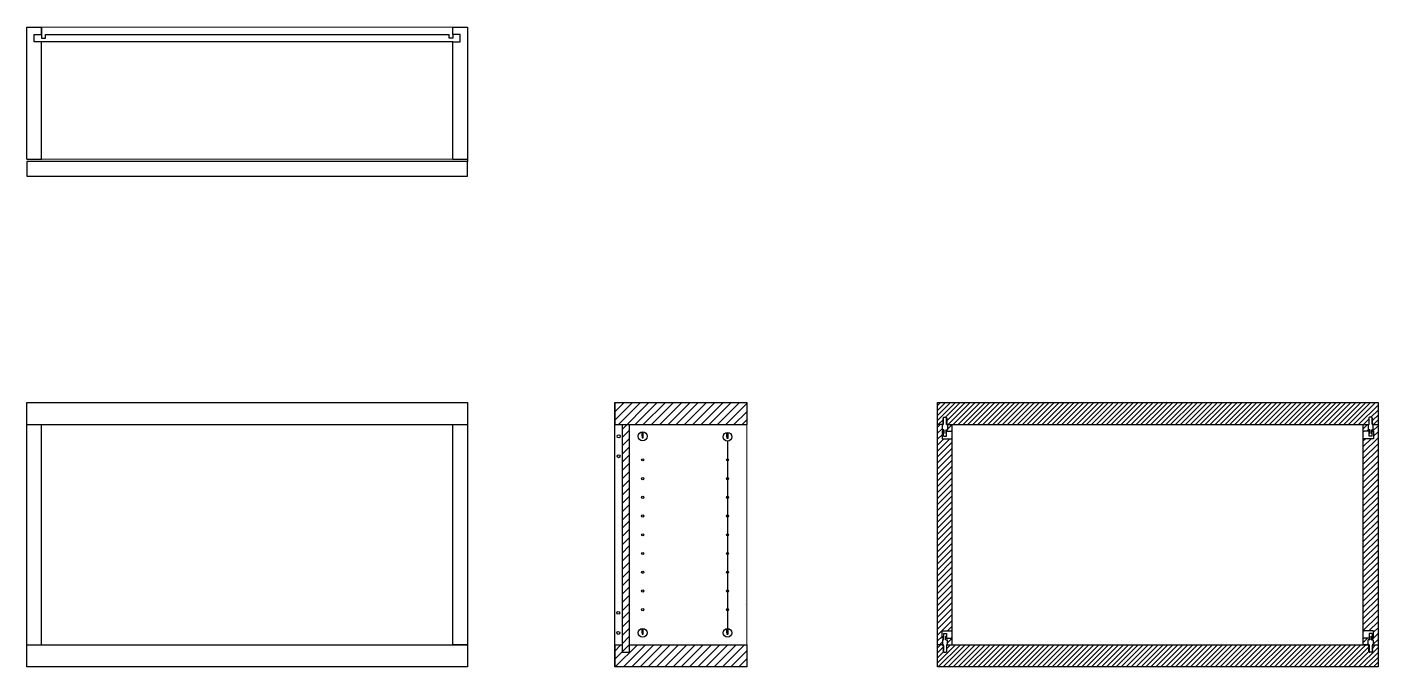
# Model space of a CAD drawing. Header units: millimetres. Extents: x 162 to 1697, y -125 to 545.
# Drawn here: x 604.5 to 788.6, y 266 to 353.1 of the extents above; entities that cross this region are included whole.
import ezdxf

# ---------------------------------------------------------------- set-up
doc = ezdxf.new("R2010")
doc.units = ezdxf.units.MM
doc.layers.get('0').update_dxf_attribs({"color": 255})
doc.layers.add('A-FURN', color=8, linetype='Continuous', lineweight=18)
for name, color, linetype in [("costruzione sez cc'", 161, 'Continuous'), ('GIUNZIONI', 2, 'Continuous'), ('VITI', 2, 'Continuous')]:
    doc.layers.add(name, color=color, linetype=linetype)

msp = doc.modelspace()

# ---------------------------------------------------------------- hatches: boundary and pattern name
h = msp.add_hatch()
h.set_pattern_fill('ANSI31', color=8, scale=0.25)
h.paths.add_polyline_path([(702.6, 301.97), (684.6, 301.97), (684.6, 298.97), (702.6, 298.97)])
h.paths.add_polyline_path([(702.6, 268.97), (686.6, 268.97), (686.6, 267.97), (685.6, 267.97), (685.6, 268.97), (684.6, 268.97), (684.6, 265.97), (702.6, 265.97)])
h.paths.add_polyline_path([(686.6, 298.97), (685.6, 298.97), (685.6, 267.97), (686.6, 267.97), (686.6, 268.97)])
at = {"transparency": 33554687}
h = msp.add_hatch(dxfattribs=at)
h.set_pattern_fill('ANSI31', color=8, scale=0.15)
edge = h.paths.add_edge_path()
edge.add_line((788.58, 301.97), (728.58, 301.97))
edge.add_line((728.58, 301.97), (728.58, 298.97))
edge.add_line((728.58, 298.97), (729.27, 298.97))
edge.add_line((729.27, 298.97), (729.38, 299.02))
edge.add_line((729.38, 299.02), (729.38, 299.07))
edge.add_line((729.38, 299.07), (729.28, 299.07))
edge.add_line((729.28, 299.07), (729.38, 299.12))
edge.add_line((729.38, 299.12), (729.38, 299.16))
edge.add_line((729.38, 299.16), (729.28, 299.17))
edge.add_line((729.28, 299.17), (729.38, 299.21))
edge.add_line((729.38, 299.21), (729.38, 299.26))
edge.add_line((729.38, 299.26), (729.28, 299.26))
edge.add_line((729.28, 299.26), (729.38, 299.31))
edge.add_line((729.38, 299.31), (729.38, 299.36))
edge.add_line((729.38, 299.36), (729.28, 299.36))
edge.add_line((729.28, 299.36), (729.38, 299.41))
edge.add_line((729.38, 299.41), (729.38, 299.46))
edge.add_line((729.38, 299.46), (729.28, 299.46))
edge.add_line((729.28, 299.46), (729.38, 299.51))
edge.add_line((729.38, 299.51), (729.38, 299.56))
edge.add_line((729.38, 299.56), (729.28, 299.56))
edge.add_line((729.28, 299.56), (729.38, 299.61))
edge.add_line((729.38, 299.61), (729.38, 299.66))
edge.add_line((729.38, 299.66), (729.28, 299.66))
edge.add_line((729.28, 299.66), (729.38, 299.71))
edge.add_line((729.38, 299.71), (729.38, 299.75))
edge.add_line((729.38, 299.75), (729.28, 299.75))
edge.add_line((729.28, 299.75), (729.38, 299.8))
edge.add_line((729.38, 299.8), (729.38, 299.95))
edge.add_spline(control_points=[(729.38, 299.92), (729.38, 299.94), (729.4, 299.97), (729.43, 299.97)], knot_values=[0, 0, 0, 0, 0.068355, 0.068355, 0.068355, 0.068355], degree=3, periodic=0)
edge.add_line((729.43, 299.97), (729.75, 299.97))
edge.add_spline(control_points=[(729.73, 299.97), (729.75, 299.97), (729.78, 299.94), (729.78, 299.92)], knot_values=[0, 0, 0, 0, 0.068355, 0.068355, 0.068355, 0.068355], degree=3, periodic=0)
edge.add_line((729.8, 299.87), (729.88, 299.87))
edge.add_line((729.88, 299.87), (729.78, 299.82))
edge.add_line((729.78, 299.82), (729.78, 299.78))
edge.add_line((729.78, 299.78), (729.88, 299.77))
edge.add_line((729.88, 299.77), (729.78, 299.73))
edge.add_line((729.78, 299.73), (729.78, 299.68))
edge.add_line((729.78, 299.68), (729.88, 299.68))
edge.add_line((729.88, 299.68), (729.78, 299.63))
edge.add_line((729.78, 299.63), (729.78, 299.58))
edge.add_line((729.78, 299.58), (729.88, 299.58))
edge.add_line((729.88, 299.58), (729.86, 299.57))
edge.add_line((729.86, 299.57), (729.78, 299.48))
edge.add_line((729.78, 299.48), (729.78, 299.48))
edge.add_line((729.78, 299.48), (729.88, 299.48))
edge.add_line((729.88, 299.48), (729.78, 299.43))
edge.add_line((729.78, 299.43), (729.78, 299.38))
edge.add_line((729.78, 299.38), (729.88, 299.38))
edge.add_line((729.88, 299.38), (729.78, 299.33))
edge.add_line((729.78, 299.33), (729.78, 299.29))
edge.add_line((729.78, 299.29), (729.88, 299.28))
edge.add_line((729.88, 299.28), (729.78, 299.24))
edge.add_line((729.78, 299.24), (729.78, 299.19))
edge.add_line((729.78, 299.19), (729.88, 299.18))
edge.add_line((729.88, 299.18), (729.78, 299.14))
edge.add_line((729.78, 299.14), (729.78, 299.09))
edge.add_line((729.78, 299.09), (729.88, 299.09))
edge.add_line((729.88, 299.09), (729.78, 299.04))
edge.add_line((729.78, 299.04), (729.78, 298.97))
edge.add_line((729.78, 298.97), (729.96, 298.97))
edge.add_line((729.96, 298.97), (730.56, 298.97))
edge.add_line((730.56, 298.97), (787.2, 298.97))
edge.add_line((787.2, 298.97), (787.38, 298.97))
edge.add_line((787.38, 298.97), (787.38, 299.04))
edge.add_line((787.38, 299.04), (787.28, 299.09))
edge.add_line((787.28, 299.09), (787.38, 299.09))
edge.add_line((787.38, 299.09), (787.38, 299.14))
edge.add_line((787.38, 299.14), (787.28, 299.18))
edge.add_line((787.28, 299.18), (787.38, 299.19))
edge.add_line((787.38, 299.19), (787.38, 299.24))
edge.add_line((787.38, 299.24), (787.28, 299.28))
edge.add_line((787.28, 299.28), (787.38, 299.29))
edge.add_line((787.38, 299.29), (787.38, 299.33))
edge.add_line((787.38, 299.33), (787.28, 299.38))
edge.add_line((787.28, 299.38), (787.38, 299.38))
edge.add_line((787.38, 299.38), (787.38, 299.43))
edge.add_line((787.38, 299.43), (787.28, 299.48))
edge.add_line((787.28, 299.48), (787.38, 299.48))
edge.add_line((787.38, 299.48), (787.38, 299.53))
edge.add_line((787.38, 299.53), (787.28, 299.58))
edge.add_line((787.28, 299.58), (787.38, 299.58))
edge.add_line((787.38, 299.58), (787.38, 299.63))
edge.add_line((787.38, 299.63), (787.28, 299.68))
edge.add_line((787.28, 299.68), (787.38, 299.68))
edge.add_line((787.38, 299.68), (787.38, 299.73))
edge.add_line((787.38, 299.73), (787.28, 299.77))
edge.add_line((787.28, 299.77), (787.38, 299.78))
edge.add_line((787.38, 299.78), (787.38, 299.82))
edge.add_line((787.38, 299.82), (787.28, 299.87))
edge.add_line((787.28, 299.87), (787.38, 299.87))
edge.add_line((787.38, 299.87), (787.38, 299.95))
edge.add_spline(control_points=[(787.38, 299.92), (787.38, 299.94), (787.4, 299.97), (787.43, 299.97)], knot_values=[0, 0, 0, 0, 0.068355, 0.068355, 0.068355, 0.068355], degree=3, periodic=0)
edge.add_line((787.43, 299.97), (787.75, 299.97))
edge.add_spline(control_points=[(787.73, 299.97), (787.75, 299.97), (787.78, 299.94), (787.78, 299.92)], knot_values=[0, 0, 0, 0, 0.068355, 0.068355, 0.068355, 0.068355], degree=3, periodic=0)
edge.add_line((787.78, 299.92), (787.78, 299.8))
edge.add_line((787.78, 299.8), (787.88, 299.75))
edge.add_line((787.88, 299.75), (787.78, 299.75))
edge.add_line((787.78, 299.75), (787.78, 299.71))
edge.add_line((787.78, 299.71), (787.88, 299.66))
edge.add_line((787.88, 299.66), (787.78, 299.66))
edge.add_line((787.78, 299.66), (787.78, 299.61))
edge.add_line((787.78, 299.61), (787.88, 299.56))
edge.add_line((787.88, 299.56), (787.84, 299.56))
edge.add_line((787.84, 299.56), (787.79, 299.5))
edge.add_line((787.79, 299.5), (787.88, 299.46))
edge.add_line((787.88, 299.46), (787.78, 299.46))
edge.add_line((787.78, 299.46), (787.78, 299.41))
edge.add_line((787.78, 299.41), (787.88, 299.36))
edge.add_line((787.88, 299.36), (787.78, 299.36))
edge.add_line((787.78, 299.36), (787.78, 299.31))
edge.add_line((787.78, 299.31), (787.88, 299.26))
edge.add_line((787.88, 299.26), (787.78, 299.26))
edge.add_line((787.78, 299.26), (787.78, 299.21))
edge.add_line((787.78, 299.21), (787.88, 299.17))
edge.add_line((787.88, 299.17), (787.78, 299.16))
edge.add_line((787.78, 299.16), (787.78, 299.12))
edge.add_line((787.78, 299.12), (787.88, 299.07))
edge.add_line((787.88, 299.07), (787.78, 299.07))
edge.add_line((787.78, 299.07), (787.78, 299.02))
edge.add_line((787.78, 299.02), (787.88, 298.97))
edge.add_line((787.88, 298.97), (787.96, 298.97))
edge.add_line((787.96, 298.97), (788.58, 298.97))
edge.add_line((788.58, 298.97), (788.58, 301.97))
edge = h.paths.add_edge_path()
edge.add_line((788.58, 268.97), (787.88, 268.97))
edge.add_line((787.88, 268.97), (787.78, 268.92))
edge.add_line((787.78, 268.92), (787.78, 268.87))
edge.add_line((787.78, 268.87), (787.88, 268.87))
edge.add_line((787.88, 268.87), (787.78, 268.82))
edge.add_line((787.78, 268.82), (787.78, 268.77))
edge.add_line((787.78, 268.77), (787.88, 268.77))
edge.add_line((787.88, 268.77), (787.78, 268.72))
edge.add_line((787.78, 268.72), (787.78, 268.67))
edge.add_line((787.78, 268.67), (787.88, 268.67))
edge.add_line((787.88, 268.67), (787.78, 268.62))
edge.add_line((787.78, 268.62), (787.78, 268.58))
edge.add_line((787.78, 268.58), (787.88, 268.57))
edge.add_line((787.88, 268.57), (787.78, 268.53))
edge.add_line((787.78, 268.53), (787.78, 268.48))
edge.add_line((787.78, 268.48), (787.88, 268.48))
edge.add_line((787.88, 268.48), (787.78, 268.43))
edge.add_line((787.78, 268.43), (787.78, 268.38))
edge.add_line((787.78, 268.38), (787.88, 268.38))
edge.add_line((787.88, 268.38), (787.78, 268.33))
edge.add_line((787.78, 268.33), (787.78, 268.28))
edge.add_line((787.78, 268.28), (787.88, 268.28))
edge.add_line((787.88, 268.28), (787.78, 268.23))
edge.add_line((787.78, 268.23), (787.78, 268.18))
edge.add_line((787.78, 268.18), (787.88, 268.18))
edge.add_line((787.88, 268.18), (787.78, 268.13))
edge.add_line((787.78, 268.13), (787.78, 267.99))
edge.add_spline(control_points=[(787.78, 268.01), (787.78, 267.99), (787.75, 267.97), (787.73, 267.97)], knot_values=[0, 0, 0, 0, 0.068355, 0.068355, 0.068355, 0.068355], degree=3, periodic=0)
edge.add_line((787.73, 267.97), (787.4, 267.97))
edge.add_spline(control_points=[(787.43, 267.97), (787.4, 267.97), (787.38, 267.99), (787.38, 268.01)], knot_values=[0, 0, 0, 0, 0.068355, 0.068355, 0.068355, 0.068355], degree=3, periodic=0)
edge.add_line((787.35, 268.06), (787.28, 268.06))
edge.add_line((787.28, 268.06), (787.38, 268.11))
edge.add_line((787.38, 268.11), (787.38, 268.16))
edge.add_line((787.38, 268.16), (787.28, 268.16))
edge.add_line((787.28, 268.16), (787.38, 268.21))
edge.add_line((787.38, 268.21), (787.38, 268.26))
edge.add_line((787.38, 268.26), (787.28, 268.26))
edge.add_line((787.28, 268.26), (787.38, 268.31))
edge.add_line((787.38, 268.31), (787.38, 268.36))
edge.add_line((787.38, 268.36), (787.28, 268.36))
edge.add_line((787.28, 268.36), (787.38, 268.41))
edge.add_line((787.38, 268.41), (787.38, 268.45))
edge.add_line((787.38, 268.45), (787.28, 268.46))
edge.add_line((787.28, 268.46), (787.38, 268.5))
edge.add_line((787.38, 268.5), (787.38, 268.55))
edge.add_line((787.38, 268.55), (787.28, 268.55))
edge.add_line((787.28, 268.55), (787.38, 268.6))
edge.add_line((787.38, 268.6), (787.38, 268.65))
edge.add_line((787.38, 268.65), (787.28, 268.65))
edge.add_line((787.28, 268.65), (787.38, 268.7))
edge.add_line((787.38, 268.7), (787.38, 268.75))
edge.add_line((787.38, 268.75), (787.28, 268.75))
edge.add_line((787.28, 268.75), (787.38, 268.8))
edge.add_line((787.38, 268.8), (787.38, 268.85))
edge.add_line((787.38, 268.85), (787.28, 268.85))
edge.add_line((787.28, 268.85), (787.38, 268.9))
edge.add_line((787.38, 268.9), (787.38, 268.97))
edge.add_line((787.38, 268.97), (787.2, 268.97))
edge.add_line((787.2, 268.97), (786.58, 268.97))
edge.add_line((786.58, 268.97), (729.96, 268.97))
edge.add_line((729.96, 268.97), (729.93, 268.97))
edge.add_line((729.93, 268.97), (729.78, 268.97))
edge.add_line((729.78, 268.97), (729.78, 268.9))
edge.add_line((729.78, 268.9), (729.88, 268.85))
edge.add_line((729.88, 268.85), (729.78, 268.85))
edge.add_line((729.78, 268.85), (729.78, 268.8))
edge.add_line((729.78, 268.8), (729.88, 268.75))
edge.add_line((729.88, 268.75), (729.78, 268.75))
edge.add_line((729.78, 268.75), (729.78, 268.7))
edge.add_line((729.78, 268.7), (729.88, 268.65))
edge.add_line((729.88, 268.65), (729.78, 268.65))
edge.add_line((729.78, 268.65), (729.78, 268.6))
edge.add_line((729.78, 268.6), (729.88, 268.55))
edge.add_line((729.88, 268.55), (729.78, 268.55))
edge.add_line((729.78, 268.55), (729.78, 268.5))
edge.add_line((729.78, 268.5), (729.88, 268.46))
edge.add_line((729.88, 268.46), (729.78, 268.45))
edge.add_line((729.78, 268.45), (729.78, 268.41))
edge.add_line((729.78, 268.41), (729.88, 268.36))
edge.add_line((729.88, 268.36), (729.78, 268.36))
edge.add_line((729.78, 268.36), (729.78, 268.31))
edge.add_line((729.78, 268.31), (729.88, 268.26))
edge.add_line((729.88, 268.26), (729.78, 268.26))
edge.add_line((729.78, 268.26), (729.78, 268.21))
edge.add_line((729.78, 268.21), (729.88, 268.16))
edge.add_line((729.88, 268.16), (729.78, 268.16))
edge.add_line((729.78, 268.16), (729.78, 268.11))
edge.add_line((729.78, 268.11), (729.88, 268.06))
edge.add_line((729.88, 268.06), (729.78, 268.06))
edge.add_line((729.78, 268.06), (729.78, 267.99))
edge.add_spline(control_points=[(729.78, 268.01), (729.78, 267.99), (729.75, 267.97), (729.73, 267.97)], knot_values=[0, 0, 0, 0, 0.068355, 0.068355, 0.068355, 0.068355], degree=3, periodic=0)
edge.add_line((729.73, 267.97), (729.4, 267.97))
edge.add_spline(control_points=[(729.43, 267.97), (729.4, 267.97), (729.38, 267.99), (729.38, 268.01)], knot_values=[0, 0, 0, 0, 0.068355, 0.068355, 0.068355, 0.068355], degree=3, periodic=0)
edge.add_line((729.38, 268.01), (729.38, 268.13))
edge.add_line((729.38, 268.13), (729.28, 268.18))
edge.add_line((729.28, 268.18), (729.38, 268.18))
edge.add_line((729.38, 268.18), (729.38, 268.23))
edge.add_line((729.38, 268.23), (729.28, 268.28))
edge.add_line((729.28, 268.28), (729.38, 268.28))
edge.add_line((729.38, 268.28), (729.38, 268.33))
edge.add_line((729.38, 268.33), (729.28, 268.38))
edge.add_line((729.28, 268.38), (729.38, 268.38))
edge.add_line((729.38, 268.38), (729.38, 268.43))
edge.add_line((729.38, 268.43), (729.28, 268.48))
edge.add_line((729.28, 268.48), (729.38, 268.48))
edge.add_line((729.38, 268.48), (729.38, 268.53))
edge.add_line((729.38, 268.53), (729.28, 268.57))
edge.add_line((729.28, 268.57), (729.38, 268.58))
edge.add_line((729.38, 268.58), (729.38, 268.62))
edge.add_line((729.38, 268.62), (729.28, 268.67))
edge.add_line((729.28, 268.67), (729.38, 268.67))
edge.add_line((729.38, 268.67), (729.38, 268.72))
edge.add_line((729.38, 268.72), (729.28, 268.77))
edge.add_line((729.28, 268.77), (729.38, 268.77))
edge.add_line((729.38, 268.77), (729.38, 268.82))
edge.add_line((729.38, 268.82), (729.28, 268.87))
edge.add_line((729.28, 268.87), (729.38, 268.87))
edge.add_line((729.38, 268.87), (729.38, 268.92))
edge.add_line((729.38, 268.92), (729.27, 268.97))
edge.add_line((729.27, 268.97), (729.2, 268.97))
edge.add_line((729.2, 268.97), (728.58, 268.97))
edge.add_line((728.58, 268.97), (728.58, 265.97))
edge.add_line((728.58, 265.97), (788.58, 265.97))
edge.add_line((788.58, 265.97), (788.58, 268.97))
h = msp.add_hatch(dxfattribs=at)
h.set_pattern_fill('ANSI31', color=8, scale=0.18)
h.paths.add_polyline_path([(730.58, 297.05), (730.45, 297.05), (729.98, 297.05), (729.18, 297.05), (729.18, 297.18), (729.18, 298.06), (729.45, 298.06), (729.45, 298.27), (729.23, 298.27), (729.23, 298.94), (729.2, 298.94), (729.2, 298.97), (728.58, 298.97), (728.58, 268.97), (729.2, 268.97), (729.2, 269), (729.23, 269.67), (729.45, 269.67), (729.45, 270.15), (729.41, 270.15), (729.37, 270.11), (729.36, 269.87), (729.18, 269.87), (729.18, 270.76), (729.18, 270.88), (729.98, 270.88), (730.45, 270.88), (730.58, 270.88)])
h.paths.add_polyline_path([(788.58, 298.97), (787.96, 298.97), (787.96, 298.94), (787.93, 298.27), (787.7, 298.27), (787.7, 297.78), (787.78, 297.78), (787.79, 298.06), (787.98, 298.06), (787.98, 297.18), (787.98, 297.05), (787.17, 297.05), (786.7, 297.05), (786.58, 297.05), (786.58, 270.88), (786.7, 270.88), (787.17, 270.88), (787.98, 270.88), (787.98, 270.76), (787.98, 269.87), (787.79, 269.87), (787.7, 269.78), (787.7, 269.67), (787.93, 269.67), (787.93, 269), (787.96, 269), (787.96, 268.97), (788.58, 268.97)])
h = msp.add_hatch(dxfattribs=at)
h.set_pattern_fill('ANSI31', color=8, scale=0.18)
h.paths.add_polyline_path([(730.58, 298.97), (730.56, 298.97), (729.96, 298.97), (729.96, 298.94), (729.93, 298.94), (729.93, 298.91), (729.93, 298.27), (729.7, 298.27), (729.7, 297.78), (729.79, 297.78), (729.79, 298.06), (729.86, 298.06), (729.98, 298.06), (730.45, 298.06), (730.58, 298.06)])
h = msp.add_hatch(dxfattribs=at)
h.set_pattern_fill('ANSI31', color=8, scale=0.18)
h.paths.add_polyline_path([(787.23, 298.94), (787.2, 298.94), (787.2, 298.97), (786.58, 298.97), (786.58, 298.06), (786.7, 298.06), (787.18, 298.06), (787.29, 298.06), (787.36, 298.06), (787.36, 297.78), (787.45, 297.78), (787.45, 298.27), (787.23, 298.27)])
h = msp.add_hatch(dxfattribs=at)
h.set_pattern_fill('ANSI31', color=8, scale=0.18)
h.paths.add_polyline_path([(730.58, 269.87), (730.45, 269.87), (729.98, 269.87), (729.86, 269.87), (729.79, 269.87), (729.79, 270.15), (729.7, 270.15), (729.7, 269.67), (729.93, 269.67), (729.93, 269), (729.96, 269), (729.96, 268.97), (730.58, 268.97)])
h = msp.add_hatch(dxfattribs=at)
h.set_pattern_fill('ANSI31', color=8, scale=0.18)
h.paths.add_polyline_path([(787.23, 269.67), (787.45, 269.67), (787.45, 270.15), (787.36, 270.15), (787.36, 269.87), (787.29, 269.87), (787.18, 269.87), (786.7, 269.87), (786.58, 269.87), (786.58, 268.97), (787.2, 268.97), (787.2, 269), (787.23, 269)])

# ---------------------------------------------------------------- linework, layer by layer
for p, q in [((604.52, 335.12), (604.52, 353.12)), ((604.52, 353.12), (606.52, 353.12)), ((605.52, 351.12), (605.52, 352.12)), ((605.52, 352.12), (606.52, 352.12)), ((606.52, 353.12), (606.52, 352.12)), ((606.52, 352.12), (606.52, 353.12)), ((606.52, 352.12), (606.52, 351.62)), ((606.52, 351.62), (607.02, 351.62)), ((607.02, 352.12), (662.02, 352.12)), ((607.02, 351.62), (607.02, 352.12)), ((662.02, 351.62), (662.02, 352.12)), ((662.52, 351.62), (662.02, 351.62)), ((662.52, 353.12), (664.52, 353.12)), ((662.52, 352.12), (662.52, 353.12)), ((663.52, 352.12), (662.52, 352.12)), ((662.52, 352.12), (662.52, 351.62)), ((663.52, 351.12), (663.52, 352.12)), ((664.52, 353.12), (664.52, 335.12)), ((606.52, 351.12), (605.52, 351.12)), ((606.52, 335.12), (606.52, 351.12)), ((662.52, 351.12), (606.52, 351.12)), ((662.52, 335.12), (662.52, 351.12)), ((662.52, 351.12), (663.52, 351.12)), ((604.52, 335.12), (606.52, 335.12)), ((662.52, 335.12), (664.52, 335.12)), ((664.52, 335.12), (664.52, 334.82)), ((664.52, 334.82), (604.52, 334.82)), ((604.52, 334.82), (604.52, 332.82)), ((664.52, 332.82), (664.52, 334.82)), ((604.52, 332.82), (664.52, 332.82)), ((684.6, 265.97), (684.6, 301.97)), ((684.6, 301.97), (702.6, 301.97)), ((684.6, 301.97), (684.6, 298.97)), ((702.6, 301.97), (702.6, 298.97)), ((604.52, 298.97), (664.52, 298.97)), ((606.52, 268.97), (606.52, 298.97)), ((662.52, 268.97), (662.52, 298.97)), ((684.6, 298.97), (702.6, 298.97)), ((685.6, 298.97), (685.6, 267.97)), ((686.6, 267.97), (686.6, 298.97)), ((729.2, 298.97), (728.58, 298.97)), ((729.96, 298.97), (730.56, 298.97)), ((730.56, 298.97), (787.2, 298.97)), ((730.58, 268.97), (730.58, 298.97)), ((786.58, 268.97), (786.58, 298.97)), ((787.96, 298.97), (788.58, 298.97)), ((604.52, 268.97), (664.52, 268.97)), ((664.52, 268.97), (662.52, 268.97)), ((684.6, 268.97), (685.6, 268.97)), ((684.6, 268.97), (684.6, 265.97)), ((686.6, 268.97), (702.6, 268.97)), ((702.6, 268.97), (702.6, 265.97)), ((729.2, 268.97), (728.58, 268.97)), ((729.96, 268.97), (787.2, 268.97)), ((787.2, 268.97), (786.58, 268.97)), ((787.96, 268.97), (788.58, 268.97)), ((685.6, 267.97), (686.6, 267.97)), ((702.6, 265.97), (684.6, 265.97))]:
    msp.add_line(p, q)
at = {"color": 8, "linetype": 'Continuous', "transparency": 33554687}
for p, q in [((729.78, 299.48), (729.86, 299.57)), ((729.91, 298.27), (729.93, 298.29)), ((787.79, 299.5), (787.84, 299.56)), ((787.93, 298.97), (787.93, 298.97)), ((729.37, 270.11), (729.41, 270.15)), ((787.7, 269.78), (787.79, 269.87))]:
    msp.add_line(p, q, dxfattribs=at)
for points in [[(604.52, 265.97), (604.52, 301.97), (664.52, 301.97), (664.52, 265.97), (604.52, 265.97)], [(728.58, 265.97), (728.58, 301.97), (788.58, 301.97), (788.58, 265.97), (728.58, 265.97)]]:
    msp.add_lwpolyline(points)
for centre, radius in [((685.13, 297.38), 0.2), ((685.12, 294.67), 0.2), ((688.4, 294.17), 0.15), ((699.96, 294.17), 0.15), ((688.4, 291.62), 0.15), ((699.96, 291.62), 0.15), ((688.4, 289.07), 0.15), ((699.96, 289.07), 0.15), ((688.4, 286.52), 0.15), ((699.96, 286.52), 0.15), ((688.4, 283.97), 0.15), ((699.96, 283.97), 0.15), ((688.4, 281.42), 0.15), ((699.96, 281.42), 0.15), ((688.4, 278.87), 0.15), ((699.96, 278.87), 0.15), ((688.4, 276.32), 0.15), ((699.96, 276.32), 0.15), ((685.07, 273.34), 0.2), ((688.4, 273.77), 0.15), ((699.96, 273.77), 0.15), ((685.08, 270.61), 0.2)]:
    msp.add_circle(centre, radius)
at = {"layer": 'A-FURN'}
for p, q in [((604.52, 353.12), (664.52, 353.12)), ((604.52, 335.12), (664.52, 335.12)), ((702.6, 301.97), (702.6, 265.97))]:
    msp.add_line(p, q, dxfattribs=at)
at = {"layer": "costruzione sez cc'"}
for p, q in [((699.96, 296.72), (699.96, 294.17)), ((688.4, 294.17), (688.4, 294.17)), ((699.96, 294.17), (699.96, 294.17)), ((699.96, 294.17), (699.96, 291.62)), ((688.4, 291.62), (688.4, 291.62)), ((699.96, 291.62), (699.96, 291.62)), ((699.96, 291.62), (699.96, 289.07)), ((688.4, 289.07), (688.4, 289.07)), ((699.96, 289.07), (699.96, 286.52)), ((688.4, 286.52), (688.4, 286.52)), ((699.96, 286.52), (699.96, 286.52)), ((699.96, 286.52), (699.96, 283.97)), ((688.4, 283.97), (688.4, 283.97)), ((699.96, 283.97), (699.96, 283.97)), ((699.96, 283.97), (699.96, 281.42)), ((688.4, 281.42), (688.4, 281.42)), ((699.96, 281.42), (699.96, 281.42)), ((699.96, 281.42), (699.96, 278.87)), ((688.4, 278.87), (688.4, 278.87)), ((699.96, 278.87), (699.96, 278.87)), ((699.96, 278.87), (699.96, 276.32)), ((688.4, 276.32), (688.4, 276.32)), ((699.96, 276.32), (699.96, 276.32)), ((699.96, 276.32), (699.96, 273.77)), ((702.36, 274.42), (702.36, 274.42)), ((699.96, 273.77), (699.96, 271.22))]:
    msp.add_line(p, q, dxfattribs=at)
at = {"layer": 'GIUNZIONI'}
for p, q in [((729.2, 298.97), (729.38, 298.97)), ((729.45, 298.27), (729.45, 297.78)), ((729.7, 298.27), (729.7, 297.78)), ((787.45, 298.27), (787.45, 297.78)), ((787.7, 298.27), (787.7, 297.78)), ((729.36, 298.06), (729.18, 298.06)), ((729.18, 298.06), (729.18, 297.18)), ((729.18, 297.18), (729.18, 297.05)), ((729.18, 297.05), (729.98, 297.05)), ((729.37, 297.41), (729.36, 298.06)), ((729.45, 297.78), (729.37, 297.78)), ((729.37, 297.41), (729.79, 297.41)), ((729.7, 297.78), (729.79, 297.78)), ((729.79, 297.41), (729.79, 298.06)), ((729.79, 298.06), (729.86, 298.06)), ((729.86, 298.06), (729.98, 298.06)), ((729.98, 298.06), (730.45, 298.06)), ((729.98, 297.05), (730.45, 297.05)), ((730.58, 298.06), (730.45, 298.06)), ((730.56, 297.05), (730.45, 297.05)), ((786.58, 298.06), (786.7, 298.06)), ((786.58, 297.05), (786.7, 297.05)), ((787.18, 298.06), (786.7, 298.06)), ((787.17, 297.05), (786.7, 297.05)), ((787.98, 297.05), (787.17, 297.05)), ((787.29, 298.06), (787.18, 298.06)), ((787.36, 298.06), (787.29, 298.06)), ((787.36, 297.41), (787.36, 298.06)), ((787.45, 297.78), (787.36, 297.78)), ((787.78, 297.41), (787.36, 297.41)), ((787.7, 297.78), (787.78, 297.78)), ((787.78, 297.41), (787.79, 298.06)), ((787.79, 298.06), (787.98, 298.06)), ((787.98, 298.06), (787.98, 297.18)), ((787.98, 297.18), (787.98, 297.05)), ((729.18, 270.76), (729.18, 270.88)), ((729.18, 270.88), (729.98, 270.88)), ((729.18, 269.87), (729.18, 270.76)), ((729.98, 270.88), (730.45, 270.88)), ((730.58, 270.88), (730.45, 270.88)), ((786.58, 270.88), (786.7, 270.88)), ((787.17, 270.88), (786.7, 270.88)), ((787.98, 270.88), (787.17, 270.88)), ((787.98, 270.76), (787.98, 270.88)), ((787.98, 269.87), (787.98, 270.76)), ((729.36, 269.87), (729.18, 269.87)), ((729.37, 270.53), (729.36, 269.87)), ((729.37, 270.53), (729.79, 270.53)), ((729.45, 270.15), (729.37, 270.15)), ((729.45, 269.67), (729.45, 270.15)), ((729.7, 270.15), (729.79, 270.15)), ((729.7, 269.67), (729.7, 270.15)), ((729.79, 270.53), (729.79, 269.87)), ((729.79, 269.87), (729.86, 269.87)), ((729.86, 269.87), (729.98, 269.87)), ((729.98, 269.87), (730.45, 269.87)), ((730.58, 269.87), (730.45, 269.87)), ((786.58, 269.87), (786.7, 269.87)), ((787.18, 269.87), (786.7, 269.87)), ((787.29, 269.87), (787.18, 269.87)), ((787.36, 269.87), (787.29, 269.87)), ((787.36, 270.53), (787.36, 269.87)), ((787.78, 270.53), (787.36, 270.53)), ((787.45, 270.15), (787.36, 270.15)), ((787.45, 269.67), (787.45, 270.15)), ((787.7, 269.67), (787.7, 270.15)), ((787.7, 270.15), (787.78, 270.15)), ((787.78, 270.53), (787.79, 269.87)), ((787.79, 269.87), (787.98, 269.87))]:
    msp.add_line(p, q, dxfattribs=at)
at = {"layer": 'VITI'}
for p, q in [((729.2, 298.94), (729.2, 298.97)), ((729.23, 298.94), (729.2, 298.94)), ((729.23, 298.27), (729.23, 298.94)), ((729.45, 298.27), (729.23, 298.27)), ((729.28, 299.75), (729.38, 299.8)), ((729.38, 299.75), (729.28, 299.75)), ((729.28, 299.66), (729.38, 299.71)), ((729.38, 299.66), (729.28, 299.66)), ((729.28, 299.56), (729.38, 299.61)), ((729.38, 299.56), (729.28, 299.56)), ((729.28, 299.46), (729.38, 299.51)), ((729.38, 299.46), (729.28, 299.46)), ((729.28, 299.36), (729.38, 299.41)), ((729.38, 299.36), (729.28, 299.36)), ((729.28, 299.26), (729.38, 299.31)), ((729.38, 299.26), (729.28, 299.26)), ((729.28, 299.17), (729.38, 299.21)), ((729.38, 299.16), (729.28, 299.17)), ((729.28, 299.07), (729.38, 299.12)), ((729.38, 299.07), (729.28, 299.07)), ((729.28, 298.97), (729.38, 299.02)), ((729.38, 298.97), (729.28, 298.97)), ((729.38, 299.8), (729.38, 299.92)), ((729.38, 299.71), (729.38, 299.75)), ((729.38, 299.61), (729.38, 299.66)), ((729.38, 299.51), (729.38, 299.56)), ((729.38, 299.41), (729.38, 299.46)), ((729.38, 299.31), (729.38, 299.36)), ((729.38, 299.21), (729.38, 299.26)), ((729.38, 299.12), (729.38, 299.16)), ((729.38, 299.02), (729.38, 299.07)), ((729.43, 299.97), (729.73, 299.97)), ((729.7, 298.27), (729.93, 298.27)), ((729.78, 299.87), (729.78, 299.92)), ((729.78, 299.87), (729.88, 299.87)), ((729.88, 299.87), (729.78, 299.82)), ((729.78, 299.78), (729.78, 299.82)), ((729.78, 299.78), (729.88, 299.77)), ((729.88, 299.77), (729.78, 299.73)), ((729.78, 299.68), (729.78, 299.73)), ((729.78, 299.68), (729.88, 299.68)), ((729.88, 299.68), (729.78, 299.63)), ((729.78, 299.58), (729.78, 299.63)), ((729.78, 299.58), (729.88, 299.58)), ((729.88, 299.58), (729.78, 299.53)), ((729.78, 299.48), (729.78, 299.53)), ((729.78, 299.48), (729.88, 299.48)), ((729.88, 299.48), (729.78, 299.43)), ((729.78, 299.38), (729.78, 299.43)), ((729.78, 299.38), (729.88, 299.38)), ((729.88, 299.38), (729.78, 299.33)), ((729.78, 299.29), (729.78, 299.33)), ((729.78, 299.29), (729.88, 299.28)), ((729.88, 299.28), (729.78, 299.24)), ((729.78, 299.19), (729.78, 299.24)), ((729.78, 299.19), (729.88, 299.18)), ((729.88, 299.18), (729.78, 299.14)), ((729.78, 299.09), (729.78, 299.14)), ((729.78, 299.09), (729.88, 299.09)), ((729.88, 299.09), (729.78, 299.04)), ((729.78, 298.97), (729.78, 299.04)), ((729.78, 298.97), (729.96, 298.97)), ((729.93, 298.94), (729.93, 298.27)), ((729.93, 298.94), (729.93, 298.91)), ((729.96, 298.94), (729.93, 298.94)), ((729.96, 298.97), (729.96, 298.94)), ((787.2, 298.97), (787.38, 298.97)), ((787.2, 298.97), (787.2, 298.94)), ((787.2, 298.94), (787.23, 298.94)), ((787.23, 298.94), (787.23, 298.27)), ((787.23, 298.94), (787.23, 298.91)), ((787.45, 298.27), (787.23, 298.27)), ((787.38, 299.87), (787.28, 299.87)), ((787.28, 299.87), (787.38, 299.82)), ((787.38, 299.78), (787.28, 299.77)), ((787.28, 299.77), (787.38, 299.73)), ((787.38, 299.68), (787.28, 299.68)), ((787.28, 299.68), (787.38, 299.63)), ((787.38, 299.58), (787.28, 299.58)), ((787.28, 299.58), (787.38, 299.53)), ((787.38, 299.48), (787.28, 299.48)), ((787.28, 299.48), (787.38, 299.43)), ((787.38, 299.38), (787.28, 299.38)), ((787.28, 299.38), (787.38, 299.33)), ((787.38, 299.29), (787.28, 299.28)), ((787.28, 299.28), (787.38, 299.24)), ((787.38, 299.19), (787.28, 299.18)), ((787.28, 299.18), (787.38, 299.14)), ((787.38, 299.09), (787.28, 299.09)), ((787.28, 299.09), (787.38, 299.04)), ((787.38, 299.87), (787.38, 299.92)), ((787.38, 299.78), (787.38, 299.82)), ((787.38, 299.68), (787.38, 299.73)), ((787.38, 299.58), (787.38, 299.63)), ((787.38, 299.48), (787.38, 299.53)), ((787.38, 299.38), (787.38, 299.43)), ((787.38, 299.29), (787.38, 299.33)), ((787.38, 299.19), (787.38, 299.24)), ((787.38, 299.09), (787.38, 299.14)), ((787.38, 298.97), (787.38, 299.04)), ((787.73, 299.97), (787.43, 299.97)), ((787.7, 298.27), (787.93, 298.27)), ((787.78, 299.8), (787.78, 299.92)), ((787.88, 299.75), (787.78, 299.8)), ((787.78, 299.71), (787.78, 299.75)), ((787.78, 299.75), (787.88, 299.75)), ((787.88, 299.66), (787.78, 299.71)), ((787.78, 299.61), (787.78, 299.66)), ((787.78, 299.66), (787.88, 299.66)), ((787.88, 299.56), (787.78, 299.61)), ((787.78, 299.51), (787.78, 299.56)), ((787.78, 299.56), (787.88, 299.56)), ((787.88, 299.46), (787.78, 299.51)), ((787.78, 299.41), (787.78, 299.46)), ((787.78, 299.46), (787.88, 299.46)), ((787.88, 299.36), (787.78, 299.41)), ((787.78, 299.31), (787.78, 299.36)), ((787.78, 299.36), (787.88, 299.36)), ((787.88, 299.26), (787.78, 299.31)), ((787.78, 299.21), (787.78, 299.26)), ((787.78, 299.26), (787.88, 299.26)), ((787.88, 299.17), (787.78, 299.21)), ((787.78, 299.16), (787.88, 299.17)), ((787.78, 299.12), (787.78, 299.16)), ((787.88, 299.07), (787.78, 299.12)), ((787.78, 299.02), (787.78, 299.07)), ((787.78, 299.07), (787.88, 299.07)), ((787.88, 298.97), (787.78, 299.02)), ((787.96, 298.97), (787.78, 298.97)), ((787.78, 298.97), (787.88, 298.97)), ((787.93, 298.27), (787.93, 298.94)), ((787.93, 298.94), (787.96, 298.94)), ((787.96, 298.94), (787.96, 298.97)), ((688.32, 297.38), (688.32, 297.98)), ((688.32, 297.38), (688.32, 297.18)), ((688.32, 297.18), (688.48, 297.18)), ((688.48, 297.18), (688.48, 297.98)), ((699.88, 297.32), (699.88, 297.91)), ((699.88, 297.32), (699.88, 297.12)), ((699.88, 297.12), (700.04, 297.12)), ((700.04, 297.12), (700.04, 297.91)), ((688.32, 270.62), (688.32, 271.21)), ((688.32, 270.62), (688.32, 270.42)), ((688.48, 270.42), (688.48, 271.21)), ((699.88, 270.62), (699.88, 271.21)), ((699.88, 270.62), (699.88, 270.42)), ((700.04, 270.42), (700.04, 271.21)), ((688.32, 270.42), (688.48, 270.42)), ((699.88, 270.42), (700.04, 270.42)), ((729.23, 269), (729.2, 269)), ((729.2, 269), (729.2, 268.97)), ((729.2, 268.97), (729.38, 268.97)), ((729.45, 269.67), (729.23, 269.67)), ((729.23, 269.67), (729.23, 269)), ((729.38, 268.97), (729.28, 268.97)), ((729.28, 268.97), (729.38, 268.92)), ((729.38, 268.87), (729.28, 268.87)), ((729.28, 268.87), (729.38, 268.82)), ((729.38, 268.77), (729.28, 268.77)), ((729.28, 268.77), (729.38, 268.72)), ((729.38, 268.92), (729.38, 268.87)), ((729.38, 268.82), (729.38, 268.77)), ((729.38, 268.72), (729.38, 268.67)), ((729.7, 269.67), (729.93, 269.67)), ((729.94, 268.97), (729.78, 268.97)), ((729.78, 268.97), (729.78, 268.9)), ((729.88, 268.85), (729.78, 268.9)), ((729.78, 268.85), (729.78, 268.8)), ((729.78, 268.85), (729.88, 268.85)), ((729.88, 268.75), (729.78, 268.8)), ((729.78, 268.75), (729.78, 268.7)), ((729.78, 268.75), (729.88, 268.75)), ((729.93, 269), (729.93, 269.67)), ((729.93, 269), (729.93, 269.03)), ((729.96, 269), (729.93, 269)), ((729.93, 268.97), (729.96, 268.97)), ((729.96, 268.97), (729.96, 269)), ((787.2, 268.97), (787.2, 269)), ((787.2, 269), (787.23, 269)), ((787.38, 268.97), (787.2, 268.97)), ((787.45, 269.67), (787.23, 269.67)), ((787.23, 269), (787.23, 269.67)), ((787.23, 269), (787.23, 269.03)), ((787.28, 268.85), (787.38, 268.9)), ((787.38, 268.85), (787.28, 268.85)), ((787.28, 268.75), (787.38, 268.8)), ((787.38, 268.75), (787.28, 268.75)), ((787.38, 268.97), (787.38, 268.9)), ((787.38, 268.85), (787.38, 268.8)), ((787.38, 268.75), (787.38, 268.7)), ((787.7, 269.67), (787.93, 269.67)), ((787.78, 268.97), (787.88, 268.97)), ((787.88, 268.97), (787.78, 268.92)), ((787.96, 268.97), (787.78, 268.97)), ((787.78, 268.92), (787.78, 268.87)), ((787.78, 268.87), (787.88, 268.87)), ((787.88, 268.87), (787.78, 268.82)), ((787.78, 268.82), (787.78, 268.77)), ((787.78, 268.77), (787.88, 268.77)), ((787.88, 268.77), (787.78, 268.72)), ((787.78, 268.72), (787.78, 268.67)), ((787.93, 269.67), (787.93, 269)), ((787.93, 269), (787.96, 269)), ((787.96, 269), (787.96, 268.97)), ((729.38, 268.67), (729.28, 268.67)), ((729.28, 268.67), (729.38, 268.62)), ((729.38, 268.58), (729.28, 268.57)), ((729.28, 268.57), (729.38, 268.53)), ((729.38, 268.48), (729.28, 268.48)), ((729.28, 268.48), (729.38, 268.43)), ((729.38, 268.38), (729.28, 268.38)), ((729.28, 268.38), (729.38, 268.33)), ((729.38, 268.28), (729.28, 268.28)), ((729.28, 268.28), (729.38, 268.23)), ((729.38, 268.18), (729.28, 268.18)), ((729.28, 268.18), (729.38, 268.13)), ((729.38, 268.62), (729.38, 268.58)), ((729.38, 268.53), (729.38, 268.48)), ((729.38, 268.43), (729.38, 268.38)), ((729.38, 268.33), (729.38, 268.28)), ((729.38, 268.23), (729.38, 268.18)), ((729.38, 268.13), (729.38, 268.01)), ((729.43, 267.97), (729.73, 267.97)), ((729.88, 268.65), (729.78, 268.7)), ((729.78, 268.65), (729.78, 268.6)), ((729.78, 268.65), (729.88, 268.65)), ((729.88, 268.55), (729.78, 268.6)), ((729.78, 268.55), (729.78, 268.5)), ((729.78, 268.55), (729.88, 268.55)), ((729.88, 268.46), (729.78, 268.5)), ((729.78, 268.45), (729.88, 268.46)), ((729.78, 268.45), (729.78, 268.41)), ((729.88, 268.36), (729.78, 268.41)), ((729.78, 268.36), (729.78, 268.31)), ((729.78, 268.36), (729.88, 268.36)), ((729.88, 268.26), (729.78, 268.31)), ((729.78, 268.26), (729.78, 268.21)), ((729.78, 268.26), (729.88, 268.26)), ((729.88, 268.16), (729.78, 268.21)), ((729.78, 268.16), (729.78, 268.11)), ((729.78, 268.16), (729.88, 268.16)), ((729.88, 268.06), (729.78, 268.11)), ((729.78, 268.06), (729.78, 268.01)), ((729.78, 268.06), (729.88, 268.06)), ((787.28, 268.65), (787.38, 268.7)), ((787.38, 268.65), (787.28, 268.65)), ((787.28, 268.55), (787.38, 268.6)), ((787.38, 268.55), (787.28, 268.55)), ((787.28, 268.46), (787.38, 268.5)), ((787.38, 268.45), (787.28, 268.46)), ((787.28, 268.36), (787.38, 268.41)), ((787.38, 268.36), (787.28, 268.36)), ((787.28, 268.26), (787.38, 268.31)), ((787.38, 268.26), (787.28, 268.26)), ((787.28, 268.16), (787.38, 268.21)), ((787.38, 268.16), (787.28, 268.16)), ((787.28, 268.06), (787.38, 268.11)), ((787.38, 268.06), (787.28, 268.06)), ((787.38, 268.65), (787.38, 268.6)), ((787.38, 268.55), (787.38, 268.5)), ((787.38, 268.45), (787.38, 268.41)), ((787.38, 268.36), (787.38, 268.31)), ((787.38, 268.26), (787.38, 268.21)), ((787.38, 268.16), (787.38, 268.11)), ((787.38, 268.06), (787.38, 268.01)), ((787.73, 267.97), (787.43, 267.97)), ((787.78, 268.67), (787.88, 268.67)), ((787.88, 268.67), (787.78, 268.62)), ((787.78, 268.62), (787.78, 268.58)), ((787.78, 268.58), (787.88, 268.57)), ((787.88, 268.57), (787.78, 268.53)), ((787.78, 268.53), (787.78, 268.48)), ((787.78, 268.48), (787.88, 268.48)), ((787.88, 268.48), (787.78, 268.43)), ((787.78, 268.43), (787.78, 268.38)), ((787.78, 268.38), (787.88, 268.38)), ((787.88, 268.38), (787.78, 268.33)), ((787.78, 268.33), (787.78, 268.28)), ((787.78, 268.28), (787.88, 268.28)), ((787.88, 268.28), (787.78, 268.23)), ((787.78, 268.23), (787.78, 268.18)), ((787.78, 268.18), (787.88, 268.18)), ((787.88, 268.18), (787.78, 268.13)), ((787.78, 268.13), (787.78, 268.01))]:
    msp.add_line(p, q, dxfattribs=at)
for centre in [(688.4, 297.38), (699.96, 297.32), (688.4, 270.62), (699.96, 270.62)]:
    msp.add_circle(centre, 0.6, dxfattribs=at)
for points in [[(729.43, 299.97), (729.4, 299.97), (729.38, 299.94), (729.38, 299.92)], [(729.78, 299.92), (729.78, 299.94), (729.75, 299.97), (729.73, 299.97)], [(787.38, 299.92), (787.38, 299.94), (787.4, 299.97), (787.43, 299.97)], [(787.73, 299.97), (787.75, 299.97), (787.78, 299.94), (787.78, 299.92)], [(729.43, 267.97), (729.4, 267.97), (729.38, 267.99), (729.38, 268.01)], [(729.78, 268.01), (729.78, 267.99), (729.75, 267.97), (729.73, 267.97)], [(787.38, 268.01), (787.38, 267.99), (787.4, 267.97), (787.43, 267.97)], [(787.73, 267.97), (787.75, 267.97), (787.78, 267.99), (787.78, 268.01)]]:
    msp.add_open_spline(points, degree=3, dxfattribs=at)

doc.saveas('drawing.dxf')
